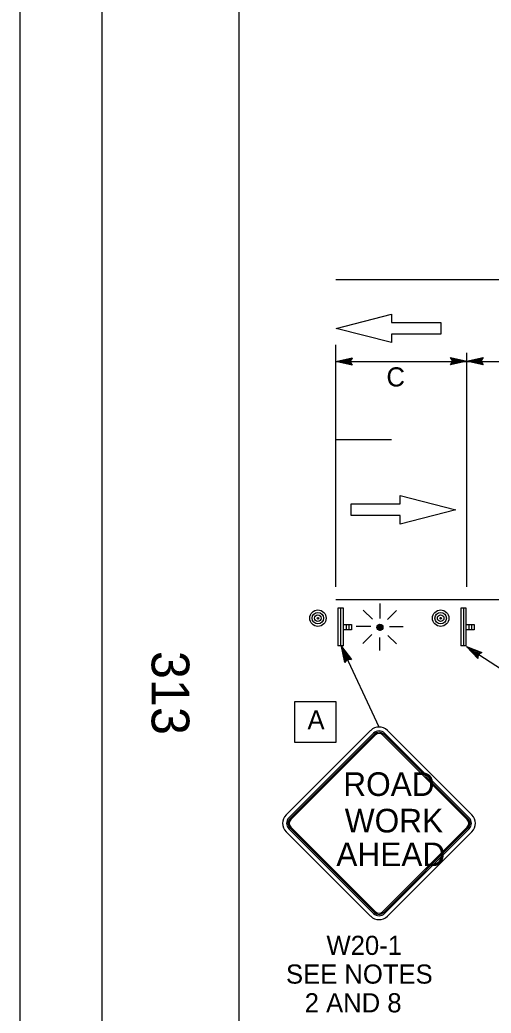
# Model space of a CAD drawing. Extents: x -893 to 867, y -474 to 712.
# Drawn here: x -893.5 to -721.3, y 5.9 to 369 of the extents above; entities that cross this region are included whole.
import ezdxf

# ---------------------------------------------------------------- set-up
doc = ezdxf.new("R2010")
doc.units = 0
for name, color, linetype in [('10 Sheet Format', 7, 'Continuous'), ('56 Stage 3 Anno', 7, 'Continuous'), ('57 Undefined', 7, 'Continuous'), ('60 Nongeo Data', 7, 'Continuous')]:
    doc.layers.add(name, color=color, linetype=linetype)

msp = doc.modelspace()

# ---------------------------------------------------------------- linework, layer by layer
at = {"layer": '10 Sheet Format'}
for p, q in [((-863.46, 668.97), (-863.46, -431.03)), ((-813.45, 643.97), (-813.45, -406.03))]:
    msp.add_line(p, q, dxfattribs=at)
for points in [[(-893.46, -474.03), (866.54, -474.03), (866.54, 711.97), (-893.46, 711.97)], [(-863.46, -431.03), (836.54, -431.03), (836.54, 668.97), (-863.46, 668.97)]]:
    msp.add_lwpolyline(points, close=True, dxfattribs=at)
at = {"layer": '56 Stage 3 Anno'}
for p, q in [((-778.06, 234.35), (-778.06, 250.15)), ((-778.06, 161.7), (-778.06, 247.69)), ((-730.13, 161.7), (-730.13, 247.32)), ((-778.06, 244.06), (-772.06, 245.39)), ((-778.06, 244.05), (-772.06, 245.38)), ((-778.06, 244.06), (-730.13, 244.06)), ((-772.06, 242.72), (-778.06, 244.06)), ((-778.06, 244.06), (-778.06, 244.06)), ((-772.06, 242.71), (-778.06, 244.05)), ((-778.06, 244.05), (-778.06, 244.05)), ((-772.27, 243.07), (-776.68, 244.06)), ((-772.27, 243.06), (-776.68, 244.04)), ((-776.67, 244.06), (-772.29, 245.03)), ((-776.67, 244.05), (-772.29, 245.02)), ((-775.3, 244.04), (-772.47, 244.67)), ((-772.51, 243.42), (-775.3, 244.04)), ((-775.29, 244.06), (-772.47, 244.68)), ((-772.51, 243.43), (-775.29, 244.06)), ((-773.91, 244.05), (-772.7, 244.32)), ((-773.91, 244.04), (-772.71, 244.31)), ((-772.68, 243.78), (-773.91, 244.05)), ((-772.68, 243.77), (-773.91, 244.04)), ((-772.06, 245.39), (-772.86, 244.06)), ((-772.06, 245.38), (-772.86, 244.05)), ((-772.86, 244.06), (-772.06, 242.72)), ((-772.86, 244.05), (-772.06, 242.71)), ((-772.06, 245.39), (-772.06, 245.39)), ((-772.06, 245.38), (-772.06, 245.38)), ((-735.33, 244.25), (-736.13, 245.59)), ((-736.13, 245.59), (-736.13, 245.59)), ((-736.13, 245.59), (-730.13, 244.25)), ((-730.13, 244.25), (-736.13, 242.92)), ((-736.13, 242.92), (-735.33, 244.25)), ((-735.92, 245.24), (-731.51, 244.25)), ((-731.53, 244.25), (-735.9, 243.28)), ((-732.9, 244.26), (-735.72, 243.63)), ((-735.68, 244.88), (-732.9, 244.26)), ((-735.51, 244.53), (-734.28, 244.26)), ((-734.28, 244.26), (-735.49, 243.99)), ((-730.25, 244.23), (-724.25, 245.56)), ((-724.25, 242.89), (-730.25, 244.23)), ((-730.25, 244.23), (-730.25, 244.23)), ((-730.13, 244.25), (-730.13, 244.25)), ((-730.13, 244.06), (-653.99, 244.06)), ((-724.47, 243.24), (-728.87, 244.23)), ((-728.86, 244.23), (-724.49, 245.2)), ((-727.49, 244.23), (-724.66, 244.85)), ((-724.7, 243.6), (-727.49, 244.23)), ((-726.11, 244.22), (-724.9, 244.49)), ((-724.88, 243.95), (-726.11, 244.22)), ((-724.25, 245.56), (-725.05, 244.23)), ((-725.05, 244.23), (-724.25, 242.89)), ((-724.25, 245.56), (-724.25, 245.56)), ((-772.06, 242.72), (-772.06, 242.72)), ((-772.06, 242.71), (-772.06, 242.71)), ((-736.13, 242.92), (-736.13, 242.92)), ((-724.25, 242.89), (-724.25, 242.89)), ((-762.25, 110.46), (-776, 139.94))]:
    msp.add_line(p, q, dxfattribs=at)
for points in [[(-774.7, 134.03), (-776, 139.94), (-772.32, 135.14), (-772.72, 135.18), (-775.42, 138.7), (-774.47, 134.37), (-774.24, 134.7), (-774.85, 137.47), (-773.13, 135.23), (-773.53, 135.27), (-774.28, 136.24), (-774.01, 135.04), (-773.84, 135.3), (-772.32, 135.14), (-773.84, 135.3)], [(-726.11, 135.55), (-730.36, 139.86), (-724.68, 137.76), (-725.05, 137.58), (-729.21, 139.12), (-726.09, 135.96), (-726.08, 136.37), (-728.07, 138.38), (-725.42, 137.4), (-725.78, 137.22), (-726.93, 137.65), (-726.07, 136.77), (-726.05, 137.09), (-724.68, 137.76), (-726.05, 137.09)]]:
    msp.add_lwpolyline(points, close=True, dxfattribs=at)
at = {"layer": '57 Undefined'}
msp.add_lwpolyline([(-793.06, 104.81), (-793.06, 119.81), (-778.06, 119.81), (-778.06, 104.81)], close=True, dxfattribs=at)
at = {"layer": '60 Nongeo Data'}
for p, q in [((-778.05, 274.05), (794.81, 273.67)), ((-777.97, 256.23), (-757.65, 261.45)), ((-757.65, 261.45), (-757.65, 258.35)), ((-757.65, 258.35), (-739.72, 258.35)), ((-739.72, 258.35), (-739.72, 256.23)), ((-757.65, 251.01), (-777.97, 256.23)), ((-739.72, 256.23), (-739.72, 254.1)), ((-739.72, 254.1), (-757.65, 254.1)), ((-757.65, 254.1), (-757.65, 251.01)), ((-754.5, 192.01), (-754.5, 195.1)), ((-754.5, 195.1), (-734.18, 189.88)), ((-772.43, 189.88), (-772.43, 192.01)), ((-772.43, 192.01), (-754.5, 192.01)), ((-772.43, 187.76), (-772.43, 189.88)), ((-734.18, 189.88), (-754.5, 184.66)), ((-754.5, 187.76), (-772.43, 187.76)), ((-754.5, 184.66), (-754.5, 187.76)), ((-778.05, 157.05), (794.81, 156.67)), ((-775.28, 153.89), (-777.25, 153.89)), ((-777.25, 153.89), (-777.25, 140.11)), ((-776.27, 153.89), (-776.27, 140.11)), ((-775.28, 140.11), (-775.28, 153.89)), ((-764.67, 149.88), (-768.03, 153.24)), ((-761.89, 150.17), (-761.89, 155.69)), ((-759.14, 149.78), (-755.82, 153.11)), ((-730.45, 153.89), (-732.42, 153.89)), ((-732.42, 153.89), (-732.42, 140.11)), ((-731.43, 153.89), (-731.43, 140.11)), ((-730.45, 140.11), (-730.45, 153.89)), ((-775.28, 147.98), (-774.3, 147.98)), ((-775.28, 147), (-775.28, 147)), ((-774.3, 146.01), (-775.28, 146.01)), ((-774.3, 147.98), (-772.33, 147.98)), ((-774.3, 147.98), (-774.3, 146.01)), ((-772.33, 146.01), (-774.3, 146.01)), ((-773.31, 147.98), (-773.31, 146.01)), ((-772.33, 147.98), (-772.33, 146.01)), ((-765.21, 147.17), (-770.63, 147.17)), ((-758.38, 147.17), (-753.43, 147.17)), ((-730.45, 147.98), (-729.46, 147.98)), ((-730.45, 147), (-730.45, 147)), ((-729.46, 146.01), (-730.45, 146.01)), ((-729.46, 147.98), (-727.5, 147.98)), ((-729.46, 147.98), (-729.46, 146.01)), ((-727.5, 146.01), (-729.46, 146.01)), ((-728.48, 147.98), (-728.48, 146.01)), ((-727.5, 147.98), (-727.5, 146.01)), ((-764.88, 144.31), (-768.17, 141.01)), ((-762.08, 143.15), (-762.08, 138.4)), ((-759.01, 143.94), (-755.92, 140.85)), ((-775.28, 140.11), (-777.25, 140.11)), ((-730.45, 140.11), (-732.42, 140.11)), ((-730.36, 139.86), (-682.97, 109.39))]:
    msp.add_line(p, q, dxfattribs=at)
for points in [[(-777.93, 215.55), (-757.75, 215.55)], [(-763.07, 146.97), (-762.01, 148.02)], [(-763.05, 146.7), (-761.74, 148.01)], [(-762.99, 146.48), (-761.53, 147.94)], [(-762.98, 147.34), (-762.38, 147.94)], [(-762.89, 146.3), (-761.34, 147.85)], [(-762.76, 146.14), (-761.18, 147.72)], [(-762.62, 146.01), (-761.05, 147.57)], [(-762.44, 145.9), (-760.94, 147.4)], [(-762.23, 145.82), (-760.86, 147.19)], [(-761.99, 145.79), (-760.83, 146.94)], [(-761.67, 145.82), (-760.86, 146.63)], [(-765.31, 109.2), (-796.19, 78.31)], [(-728.31, 78.31), (-759.2, 109.2)], [(-764.29, 108.18), (-795.17, 77.29)], [(-763.95, 107.84), (-794.84, 76.95)], [(-763.61, 107.5), (-794.5, 76.61)], [(-730.01, 76.61), (-760.9, 107.5)], [(-729.67, 76.95), (-760.56, 107.84)], [(-729.33, 77.29), (-760.22, 108.18)], [(-795.17, 73.22), (-764.29, 42.34)], [(-794.84, 73.56), (-763.95, 42.68)], [(-794.5, 73.9), (-763.61, 43.02)], [(-760.9, 43.02), (-730.01, 73.9)], [(-760.56, 42.68), (-729.67, 73.56)], [(-760.22, 42.34), (-729.33, 73.22)], [(-796.19, 72.2), (-765.31, 41.32)], [(-759.2, 41.32), (-728.31, 72.2)]]:
    msp.add_lwpolyline(points, dxfattribs=at)
for centre, radius in [((-784.58, 150.26), 3), ((-739.74, 150.26), 3), ((-784.58, 150.26), 2.1), ((-784.58, 150.26), 1.2), ((-784.58, 150.26), 0.3), ((-739.74, 150.26), 2.1), ((-739.74, 150.26), 1.2), ((-739.74, 150.26), 0.3), ((-761.95, 146.9), 1.12)]:
    msp.add_circle(centre, radius, dxfattribs=at)
for centre, radius, start, end in [((-762.25, 106.14), 4.32, 45, 135), ((-762.25, 106.14), 2.88, 45, 135), ((-762.25, 106.14), 2.4, 45, 135), ((-762.25, 106.14), 1.92, 45, 135), ((-793.14, 75.26), 4.32, 135, 224.9999), ((-793.14, 75.26), 2.88, 135, 224.9999), ((-793.14, 75.26), 2.4, 135, 224.9999), ((-793.14, 75.26), 1.92, 135, 224.9999), ((-731.37, 75.26), 1.92, 315, 45), ((-731.37, 75.26), 2.4, 315, 45), ((-731.37, 75.26), 2.88, 315, 45), ((-731.37, 75.26), 4.32, 315, 45), ((-762.25, 44.37), 4.32, 225, 315), ((-762.25, 44.37), 2.88, 225, 315), ((-762.25, 44.37), 2.4, 225, 315), ((-762.25, 44.37), 1.92, 225, 315)]:
    msp.add_arc(centre, radius, start, end, dxfattribs=at)

# ---------------------------------------------------------------- texts
at = {"layer": '10 Sheet Format'}
msp.add_text('313', height=13.779, rotation=270, dxfattribs=at).set_placement((-845.33, 138.3))
at = {"layer": '57 Undefined'}
for s, p in [('C', (-759.55, 234.98)), ('A', (-788.39, 109.62)), ('W20-1', (-781.44, 27.15)), ('SEE NOTES', (-796.24, 16.65)), ('2 AND 8', (-789.4, 6.15))]:
    msp.add_text(s, height=7, dxfattribs=at).set_placement(p)
at = {"layer": '60 Nongeo Data'}
for s, p in [('ROAD', (-775.32, 85.27)), ('WORK', (-774.77, 71.92)), ('AHEAD', (-777.86, 59.6))]:
    msp.add_text(s, height=8.64, dxfattribs=at).set_placement(p)

doc.saveas('drawing.dxf')
